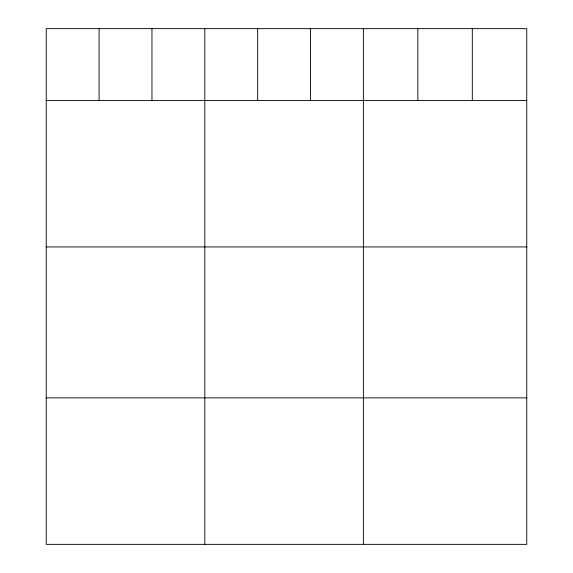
<?xml version="1.0" encoding="UTF-8"?>
<svg xmlns="http://www.w3.org/2000/svg" width="573" height="573" viewBox="0 0 573 573"><rect width="100%" height="100%" fill="white"/><g stroke="black" fill="none" stroke-linecap="round" stroke-linejoin="round"><path stroke-width="0.86" d="M526.759 100.44L526.759 544.35L46.241 544.35L46.241 28.65L526.759 28.65L526.759 100.44L46.241 100.44M46.241 246.927L526.759 246.927M46.241 397.863L526.759 397.863M472.302 28.65L472.302 100.44M417.839 28.65L417.839 100.44M363.382 28.65L363.382 544.35M310.523 28.65L310.523 100.44M257.671 28.65L257.671 100.44M204.812 28.65L204.812 544.35M151.952 28.65L151.952 100.44M99.1 28.65L99.1 100.44"/></g></svg>
